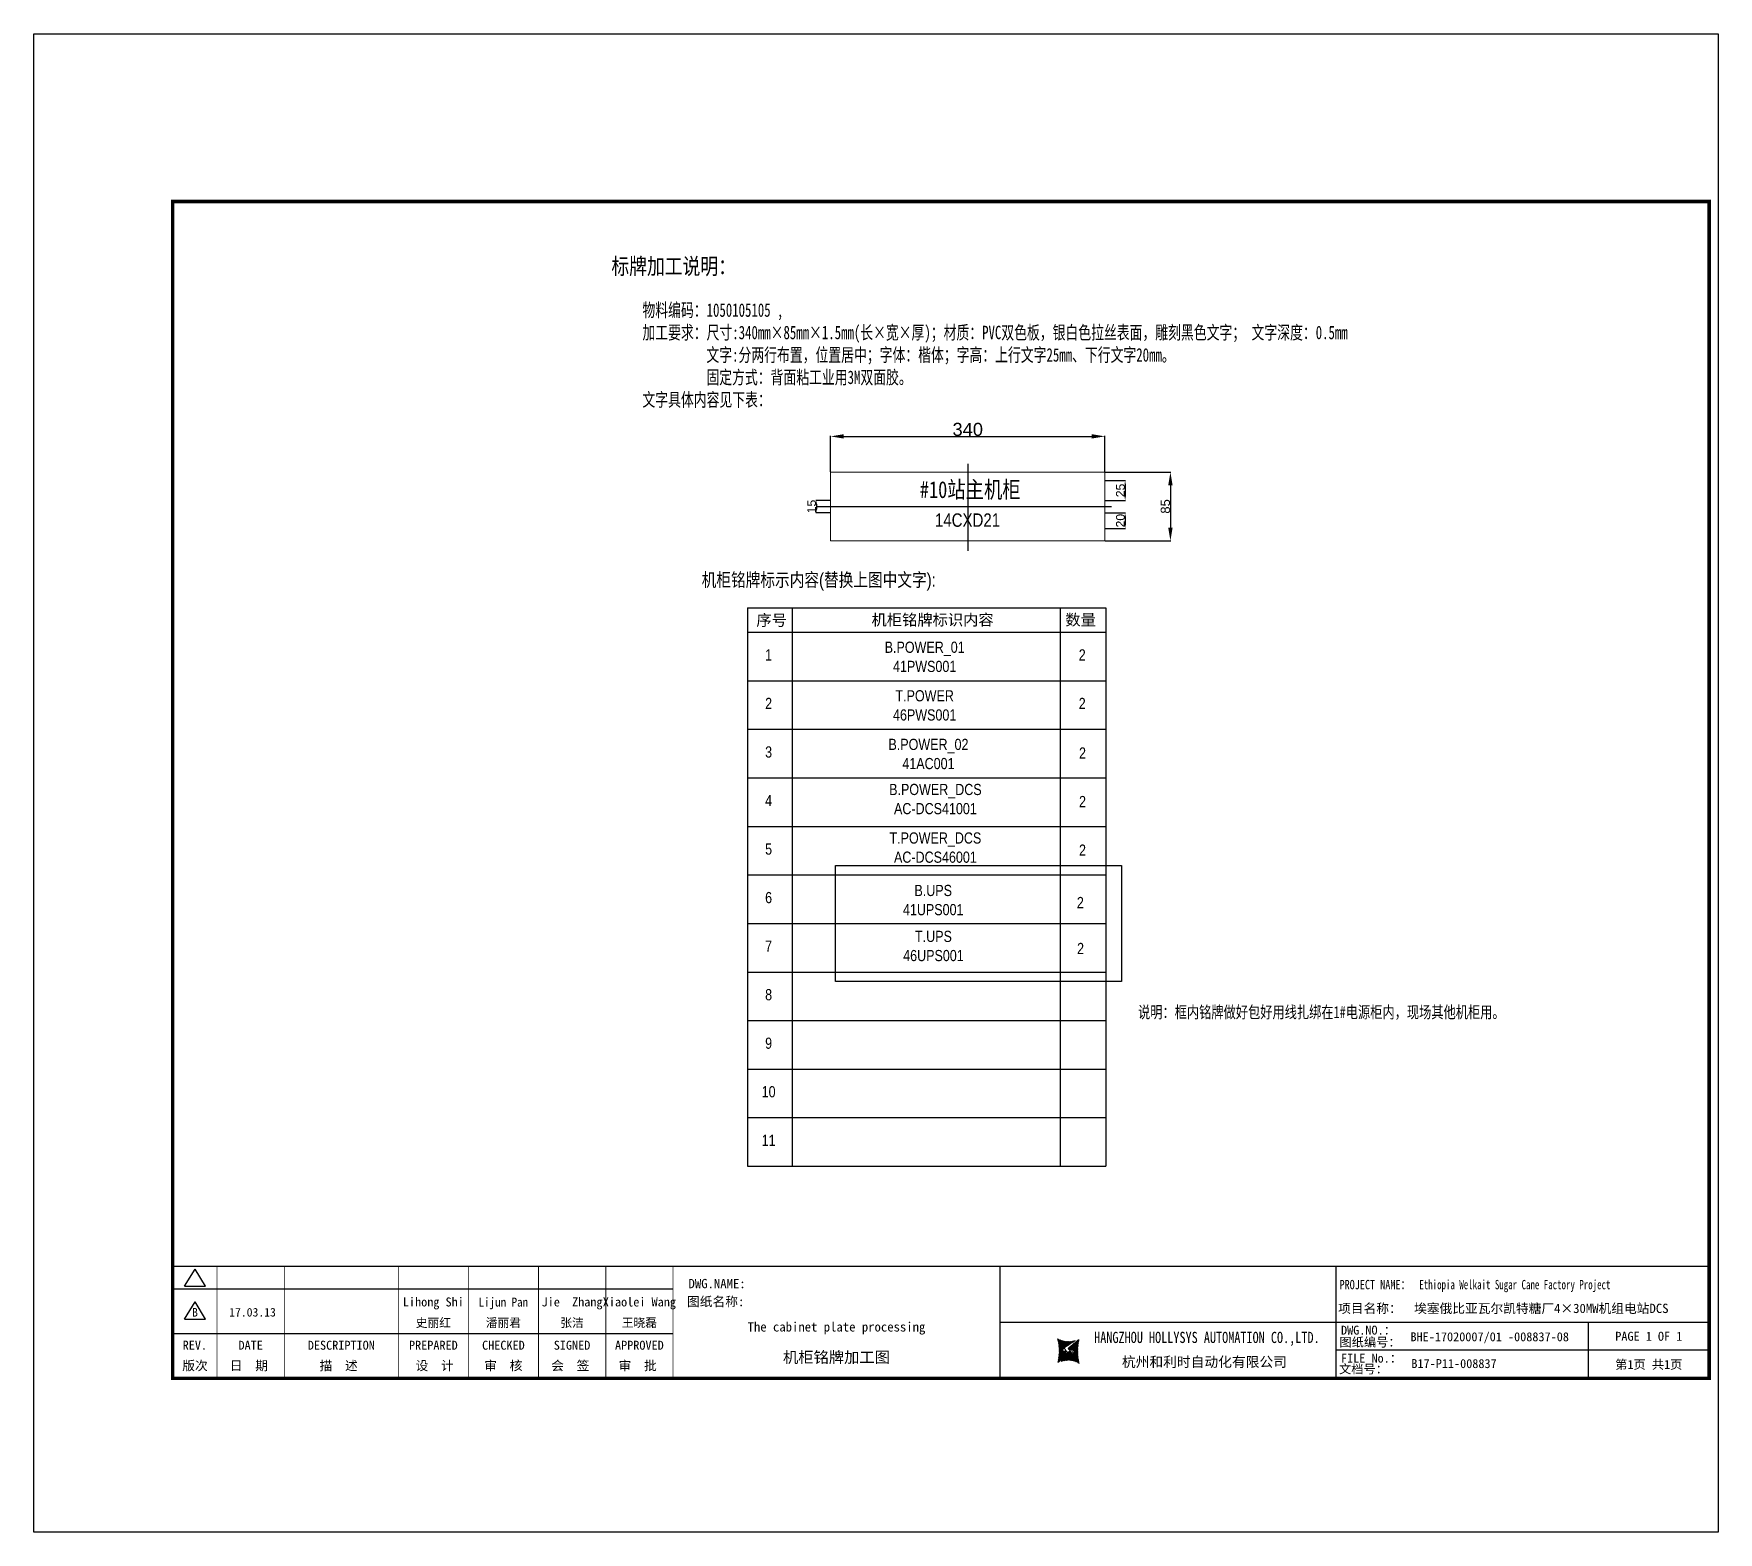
# Model space of a CAD drawing. Extents: x 79822 to 122366, y -56021 to -28815.
# Drawn here: x 106009 to 110521, y -33027 to -29014 of the extents above; entities that cross this region are included whole.
import ezdxf
from ezdxf.enums import TextEntityAlignment as Align
from ezdxf.lldxf.tags import DXFTag

# ---------------------------------------------------------------- set-up
doc = ezdxf.new("R2010")
doc.units = 0
doc.header["$LTSCALE"] = 100
doc.header["$MEASUREMENT"] = 0
for name, color, linetype in [('HLSTK', 7, 'Continuous'), ('t', 1, 'Continuous'), ('标准图框及表格', 7, 'Continuous')]:
    doc.layers.add(name, color=color, linetype=linetype)
doc.styles.add('HZ', font='arial.ttf', dxfattribs={"width": 0.7})
doc.styles.add('HZTXT1', font='', dxfattribs={"width": 0.8})
doc.styles.get("Standard").update_dxf_attribs({"font": ''})
doc.styles.add('楷体', font='', dxfattribs={"width": 0.8})
doc.styles.get('HZTXT1').set_extended_font_data('SimSun')
doc.styles.get('Standard').set_extended_font_data('SimSun')
doc.styles.get('楷体').set_extended_font_data('KaiTi')
tags = doc.linetypes.add('CENTER', pattern=[2, 1.25, -0.25, 0.25, -0.25]).pattern_tags.tags
tags[10:11] = [DXFTag(74, 4), DXFTag(75, 0), DXFTag(340, '0'), DXFTag(46, 1.0), DXFTag(50, 0.0), DXFTag(44, 0.0), DXFTag(45, 0.0)]
tags[8:9] = [DXFTag(74, 4), DXFTag(75, 0), DXFTag(340, '0'), DXFTag(46, 1.0), DXFTag(50, 0.0), DXFTag(44, 0.0), DXFTag(45, 0.0)]
tags[6:7] = [DXFTag(74, 4), DXFTag(75, 0), DXFTag(340, '0'), DXFTag(46, 1.0), DXFTag(50, 0.0), DXFTag(44, 0.0), DXFTag(45, 0.0)]
tags[4:5] = [DXFTag(74, 4), DXFTag(75, 0), DXFTag(340, '0'), DXFTag(46, 1.0), DXFTag(50, 0.0), DXFTag(44, 0.0), DXFTag(45, 0.0)]
tags = doc.linetypes.add('HIDDEN', pattern=[0.375, 0.25, -0.125]).pattern_tags.tags
tags[6:7] = [DXFTag(74, 4), DXFTag(75, 0), DXFTag(340, '0'), DXFTag(46, 1.0), DXFTag(50, 0.0), DXFTag(44, 0.0), DXFTag(45, 0.0)]
tags[4:5] = [DXFTag(74, 4), DXFTag(75, 0), DXFTag(340, '0'), DXFTag(46, 1.0), DXFTag(50, 0.0), DXFTag(44, 0.0), DXFTag(45, 0.0)]
doc.dimstyles.new('ISO-25', dxfattribs={"dimtxt": 35, "dimasz": 35, "dimexe": 1.25, "dimexo": 0.625, "dimtad": 1, "dimtoh": 1, "dimdec": 0, "dimtxsty": 'Standard', "dimcen": 2.5, "dimadec": 0, "dimazin": 0, "dimtfac": 1, "dimtdec": 0, "dimtmove": 0, "dimatfit": 3, "dimfxl": 0, "dimarcsym": 0})
pattern_1 = [(45, (0, 0), (-0.736262898216564, 0.7362628982165641), [])]

# ---------------------------------------------------------------- blocks, each defined once
blk = doc.blocks.new('*D146')
at = {"color": 0, "lineweight": -2}
for p, q in [((108878.6785481567, -30210.23220543156), (108933.6416015839, -30210.23220543156)), ((108932.3916015839, -30220.23220543156), (108932.3916015839, -30253.51621714226)), ((108878.6785481567, -30263.51621714226), (108933.6416015839, -30263.51621714226))]:
    blk.add_line(p, q, dxfattribs=at)
at = {"color": 0}
for points in [[(108934.0582682505, -30220.23220543156), (108930.7249349172, -30220.23220543156), (108932.3916015839, -30210.23220543156)], [(108930.7249349172, -30253.51621714226), (108934.0582682505, -30253.51621714226), (108932.3916015839, -30263.51621714226)]]:
    blk.add_solid(points, dxfattribs=at)
at = {"layer": 'Defpoints', "color": 0}
for p in [(108878.0535481567, -30210.23220543156), (108878.0535481567, -30263.51621714226), (108932.3916015839, -30263.51621714226)]:
    blk.add_point(p, dxfattribs=at)
at = {"color": 0, "lineweight": 20, "insert": (108919.8531723035, -30236.87421128683), "char_height": 35, "attachment_point": 5, "rotation": 90}
blk.add_mtext('{\\fArial|b0|i0|c0|p34;\\H0.66667x;\\W1;25}', dxfattribs=at)
blk = doc.blocks.new('*D147')
at = {"color": 0, "lineweight": -2}
for p, q in [((108143.6535481568, -30187.32508043057), (108143.6535481568, -30090.8713068066)), ((108178.6535481568, -30092.1213068066), (108843.0535481567, -30092.1213068066)), ((108878.0535481567, -30187.32508043057), (108878.0535481567, -30090.8713068066))]:
    blk.add_line(p, q, dxfattribs=at)
at = {"color": 0}
for points in [[(108178.6535481568, -30086.28797347327), (108178.6535481568, -30097.95464013993), (108143.6535481568, -30092.1213068066)], [(108843.0535481567, -30097.95464013993), (108843.0535481567, -30086.28797347327), (108878.0535481567, -30092.1213068066)]]:
    blk.add_solid(points, dxfattribs=at)
at = {"layer": 'Defpoints', "color": 0}
for p in [(108878.0535481567, -30092.1213068066), (108143.6535481568, -30187.95008043057), (108878.0535481567, -30187.95008043057)]:
    blk.add_point(p, dxfattribs=at)
at = {"color": 0, "lineweight": 20, "insert": (108510.8535481568, -30073.61431499214), "char_height": 35, "attachment_point": 5}
blk.add_mtext('{\\fArial|b0|i0|c0|p34;340}', dxfattribs=at)
blk = doc.blocks.new('*D148')
at = {"color": 0, "lineweight": -2}
for p, q in [((108878.6785481567, -30187.95008043057), (109054.9145404024, -30187.95008043057)), ((109053.6645404024, -30222.95008043057), (109053.6645404024, -30336.55008043058)), ((108878.6785481567, -30371.55008043058), (109054.9145404024, -30371.55008043058))]:
    blk.add_line(p, q, dxfattribs=at)
at = {"color": 0}
for points in [[(109059.4978737357, -30222.95008043057), (109047.8312070691, -30222.95008043057), (109053.6645404024, -30187.95008043057)], [(109047.8312070691, -30336.55008043058), (109059.4978737357, -30336.55008043058), (109053.6645404024, -30371.55008043058)]]:
    blk.add_solid(points, dxfattribs=at)
at = {"layer": 'Defpoints', "color": 0}
for p in [(108878.0535481567, -30187.95008043057), (108878.0535481567, -30371.55008043058), (109053.6645404024, -30371.55008043058)]:
    blk.add_point(p, dxfattribs=at)
at = {"color": 0, "lineweight": 20, "insert": (109040.2752157094, -30279.75008043057), "char_height": 25, "attachment_point": 5, "rotation": 90}
blk.add_mtext('{\\fArial|b0|i0|c0|p34;85}', dxfattribs=at)
blk = doc.blocks.new('*D149')
at = {"color": 0, "lineweight": -2}
for p, q in [((108878.6785481567, -30296.63220543155), (108933.6416015839, -30296.63220543155)), ((108932.3916015839, -30306.63220543155), (108932.3916015839, -30329.11621714226)), ((108878.6785481567, -30339.11621714226), (108933.6416015839, -30339.11621714226))]:
    blk.add_line(p, q, dxfattribs=at)
at = {"color": 0}
for points in [[(108934.0582682505, -30306.63220543155), (108930.7249349172, -30306.63220543155), (108932.3916015839, -30296.63220543155)], [(108930.7249349172, -30329.11621714226), (108934.0582682505, -30329.11621714226), (108932.3916015839, -30339.11621714226)]]:
    blk.add_solid(points, dxfattribs=at)
at = {"layer": 'Defpoints', "color": 0}
for p in [(108878.0535481567, -30296.63220543155), (108878.0535481567, -30339.11621714226), (108932.3916015839, -30339.11621714226)]:
    blk.add_point(p, dxfattribs=at)
at = {"color": 0, "lineweight": 20, "insert": (108919.8531723035, -30317.87421128683), "char_height": 35, "attachment_point": 5, "rotation": 90}
blk.add_mtext('{\\fArial|b0|i0|c0|p34;\\H0.66667x;\\W1;20}', dxfattribs=at)
blk = doc.blocks.new('*D150')
at = {"color": 0, "lineweight": -2}
for p, q in [((108143.6535481568, -30263.51621714226), (108104.068578955, -30263.51621714226)), ((108105.318578955, -30273.51621714226), (108105.318578955, -30286.63220543155)), ((108143.6535481568, -30296.63220543155), (108104.068578955, -30296.63220543155))]:
    blk.add_line(p, q, dxfattribs=at)
at = {"color": 0}
for points in [[(108106.9852456217, -30273.51621714226), (108103.6519122883, -30273.51621714226), (108105.318578955, -30263.51621714226)], [(108103.6519122883, -30286.63220543155), (108106.9852456217, -30286.63220543155), (108105.318578955, -30296.63220543155)]]:
    blk.add_solid(points, dxfattribs=at)
at = {"layer": 'Defpoints', "color": 0}
for p in [(108144.2785481568, -30263.51621714226), (108105.318578955, -30296.63220543155), (108144.2785481568, -30296.63220543155)]:
    blk.add_point(p, dxfattribs=at)
at = {"color": 0, "lineweight": 20, "insert": (108092.7801496747, -30280.07421128685), "char_height": 35, "attachment_point": 5, "rotation": 90}
blk.add_mtext('{\\fArial|b0|i0|c0|p34;\\H0.66667x;\\W1;15}', dxfattribs=at)
blk = doc.blocks.new('图框')
at = {"layer": '标准图框及表格'}
h = blk.add_hatch(dxfattribs=at)
h.set_pattern_fill('ANSI31', color=5, scale=8.329863809039892, style=0)
h.set_pattern_definition(pattern_1)
edge = h.paths.add_edge_path()
edge.add_arc((2399.257256036391, -2998.153851416566), 55.18534773488954, 238.1092081981581, 291.6531626184834)
edge.add_line((2419.619937407027, -3049.445018414634), (2388.525499730735, -3070.242821799802))
edge.add_arc((2238.907377712399, -3078.328790578547), 135.3602868968974, 346.3915348661821, 374.2500326978034)
edge.add_line((2370.467593623529, -3110.177132109857), (2397.50623789792, -3087.85242802291))
edge.add_line((2391.339199201146, -3080.281448750429), (2396.143986595598, -3080.898839897796))
edge.add_spline(control_points=[(2397.470018868538, -3087.887634953957), (2398.35948137939, -3087.023080631327), (2399.970992452319, -3085.456697735681), (2399.869182150054, -3081.252294174519), (2397.426500162081, -3081.012803431273), (2396.121921064187, -3080.884897048199)], knot_values=[0, 0, 0, 0, 6.844331067525468, 12.40042740766005, 18.76924275352248, 18.76924275352248, 18.76924275352248, 18.76924275352248], weights=[1, 1, 1, 1, 1, 1], degree=3, periodic=0)
edge.add_spline(control_points=[(2388.515363058686, -3070.265433304907), (2387.789374929038, -3070.86905758363), (2386.478198365832, -3071.959237952229), (2385.544096281083, -3073.38263759949), (2385.127199159644, -3074.017912079413)], knot_values=[0, 0, 0, 0, 5.253673658024614, 9.488438564008057, 9.488438564008057, 9.488438564008057, 9.488438564008057], weights=[1, 1, 1, 1, 1], degree=3, periodic=0)
edge.add_spline(control_points=[(2386.272665588534, -3072.281716856574), (2385.721471206634, -3072.905523096015), (2384.632427465753, -3074.386714445929), (2384.912828655535, -3077.72895088909), (2387.858851342782, -3079.895552619193), (2390.185443934519, -3080.145534927004), (2391.314573401905, -3080.266855002868)], knot_values=[10.66597461496156, 10.66597461496156, 10.66597461496156, 10.66597461496156, 18.97770399508879, 28.89455822145742, 41.119553648298, 52.64692538081317, 52.64692538081317, 52.64692538081317, 52.64692538081317], weights=[1, 1, 1, 1, 1, 1, 1], degree=3, periodic=0)
h = blk.add_hatch(dxfattribs=at)
h.set_pattern_fill('ANSI31', color=3, scale=8.329863809039892, style=0)
h.set_pattern_definition(pattern_1)
edge = h.paths.add_edge_path()
edge.add_line((2402.469732125144, -3075.776359090531), (2407.706041465404, -3076.440586092609))
edge.add_spline(control_points=[(2401.044493204623, -3068.769946203269), (2400.155030693568, -3069.634500525768), (2398.543519620813, -3071.200883421574), (2398.645329922932, -3075.40528698259), (2401.088011911052, -3075.644777725895), (2402.392591008975, -3075.772684108895)], knot_values=[0, 0, 0, 0, 6.844331067526932, 12.40042740766158, 18.76924275352342, 18.76924275352342, 18.76924275352342, 18.76924275352342], weights=[1, 1, 1, 1, 1, 1], degree=3, periodic=0)
edge.add_line((2428.046918449632, -3046.480449047325), (2401.008274175249, -3068.805153134272))
edge.add_spline(control_points=[(2412.625169549749, -3083.918607966574), (2413.015644598316, -3083.422785431954), (2413.86377905187, -3082.052674005965), (2413.601683417044, -3078.928630268005), (2410.655660730175, -3076.762028538062), (2408.329068138031, -3076.512046230251), (2407.199938671052, -3076.390726154226)], knot_values=[12.65408913243743, 12.65408913243743, 12.65408913243743, 12.65408913243743, 18.97770399508879, 28.89455822145742, 41.119553648298, 52.64692538081317, 52.64692538081317, 52.64692538081317, 52.64692538081317], weights=[1, 1, 1, 1, 1, 1, 1], degree=3, periodic=0)
edge.add_line((2411.626283690712, -3084.975693399283), (2412.781242849298, -3083.732051979769))
edge.add_line((2410.021343801694, -3086.399138189481), (2411.626283690712, -3084.975693399414))
edge.add_line((2378.894574665755, -3107.212562742519), (2409.989012342048, -3086.414759357351))
edge.add_arc((2399.257256036391, -3158.503729740543), 55.18534773488965, 58.10920819815809, 111.6531626184834)
edge.add_arc((2559.607134360383, -3078.328790578547), 135.360286896897, 166.3915348661823, 194.2500326978024)
at = {"color": 7}
for p, q in [((2215.642035047145, -2851.581424744189), (2215.642035047145, -3151.581424744189)), ((3115.642035047145, -2851.581424744189), (3115.642035047145, -3151.581424744189)), ((0, -2911.581424744189), (1340.158172602998, -2911.581424744189)), ((2215.642035047145, -3001.581424744189), (3115.642035047145, -3001.581424744189)), ((3115.642035047145, -3001.581424744189), (4115.642035047145, -3001.581424744189)), ((3791.785572043125, -3001.581424744189), (3791.785572043125, -3151.581424744189)), ((0, -3031.581424744189), (1340.158172602998, -3031.581424744189)), ((4115.642035047145, -3076.581424744189), (3115.642035047145, -3076.581424744189))]:
    blk.add_line(p, q, dxfattribs=at)
at = {"color": 7, "const_width": 3}
blk.add_lwpolyline([(4115.642035047145, -2851.581424744189), (0, -2851.581424744189)], dxfattribs=at)
at = {"layer": 't', "color": 7}
for p, q in [((31.94938321653171, -2904.992613363662), (59.89920926059131, -2859.122325316828)), ((87.8490353046218, -2904.992613363662), (59.89920926059131, -2859.122325316828)), ((31.94938321653171, -2904.992613363662), (87.8490353046218, -2904.992613363662)), ((31.94938321653171, -2992.977239491032), (59.89920926059131, -2947.106951444141)), ((87.8490353046218, -2992.977239491032), (59.89920926059131, -2947.106951444141)), ((31.94938321653171, -2992.977239491032), (87.8490353046218, -2992.977239491032))]:
    blk.add_line(p, q, dxfattribs=at)
at = {"layer": 't', "color": 7, "const_width": 9.61519705431492}
blk.add_lwpolyline([(4115.642035047145, -3151.581424744189), (4115.642035047145, 0), (0, 0), (0, -3151.581424744189)], close=True, dxfattribs=at)
at = {"layer": 't', "color": 7, "const_width": 2.40379926357873}
for points in [[(118.7653193609731, -2852.783324375967), (118.7653193609731, -3151.581424744189)], [(299.0502641293569, -2852.783324375967), (299.0502641293569, -3151.581424744189)], [(604.3883150879992, -2852.783324375967), (604.3883150879992, -3156.41304604568)], [(791.9882990770857, -2852.783324375967), (791.9882990770857, -3156.41304604568)], [(979.588283066143, -2852.783324375967), (979.588283066143, -3156.41304604568)], [(1159.873227834585, -2852.783324375967), (1159.873227834585, -3156.41304604568)], [(1340.158172602998, -2852.783324375967), (1340.158172602998, -3156.41304604568)]]:
    blk.add_lwpolyline(points, dxfattribs=at)
at = {"color": 7, "linetype": 'CENTER'}
for s, height, p in [('图纸编号：', 24, (3125.2212882557, -3066.664538382978)), ('杭州和利时自动化有限公司', 27, (2542.549152440595, -3121.114498389041)), ('文档号：', 24, (3124.032392707933, -3138.728717091954))]:
    blk.add_text(s, height=height, dxfattribs=at).set_placement(p)
at = {"color": 7, "flags": 8}
for tag, p, height in [('DWG.NAME:', (1381.636459220965, -2910.37952511241), 25), ('PROJECTNAME：', (3339.10867075545, -2913.108539231762), 25), ('PROJECTNAME:', (3125.480185663539, -2912.807924402037), 24), ('DWG.NO.:', (3128.186172261583, -3030.402470643486), 24), ('图纸编号', (3315.362718925957, -3052.404678158069), 24), ('FILENO.:', (3128.672545599984, -3106.104124450346), 24), ('文档号', (3317.726365529132, -3124.132485953713), 24)]:
    blk.add_attdef(tag, p, '', height=height, dxfattribs=at)
for tag, p in [('图纸名称:', (1377.81237181677, -2965.923337057193)), ('项目名称：', (3121.562334825969, -2984.305160940257)), ('项目名称：', (3325.036680579346, -2984.305160940257))]:
    blk.add_attdef(tag, text='', height=25, dxfattribs=at).set_placement(p, align=Align.BOTTOM_LEFT)
for tag, height, p in [('A', 23, (59.89920926059131, -2974.881554149018)), ('设计时间', 23, (213.8658221408186, -2974.881554149018)), ('RENLIU', 24, (698.1883070825425, -2950.380597809435)), ('SHUFENWANG', 24, (885.7882910716289, -2950.380597809435)), ('FANGHOU', 24, (1069.730755450379, -2950.380597809435)), ('DANDANLI', 24, (1250.015700218792, -2950.380597809435)), ('刘仁', 23, (698.1883070825425, -3002.188376027443)), ('王姝芬', 23, (885.7882910716289, -3002.188376027443)), ('侯方', 23, (1069.730755450379, -3002.188376027443)), ('李丹丹', 23, (1250.015700218792, -3002.188376027443)), ('#10STATIONONTROLCABINETCOVER', 30, (1777.900103825072, -3017.182374560078)), ('REV.', 24, (59.38265968048654, -3063.048954873535)), ('DATE', 24, (208.907791745165, -3063.048954873535)), ('DESCRIPTION', 24, (451.7192896086781, -3063.048954873535)), ('PREPARED', 24, (698.1883070825425, -3063.048954873535)), ('CHECKED', 24, (885.7882910716144, -3063.048954873535)), ('SIGNED', 24, (1069.730755450364, -3063.048954873535)), ('APPROVED', 24, (1250.015700218792, -3063.048954873535)), ('PAGEXOFX', 24, (3953.713803545135, -3039.081424744189)), ('图纸名称', 30, (1777.900103825072, -3094.695064044037)), ('第几页共几页', 24, (3953.713803545135, -3114.081424744189))]:
    blk.add_attdef(tag, text='', height=height, dxfattribs=at).set_placement(p, align=Align.MIDDLE)
at = {"color": 7, "width": 0.8, "flags": 8}
blk.add_attdef('HANGZHOUHOLLYSYSAUTOMATIONCO.,LTD.', text='', height=24, dxfattribs=at).set_placement((2770.082304289484, -3045.714803244191), align=Align.MIDDLE)
at = {"layer": 't', "color": 7}
for s, p in [('版次', (59.89920926059131, -3117.600441270843)), ('日  期', (204.1999693705875, -3117.600441270843)), ('描  述', (444.4895954714448, -3117.600441270843)), ('设  计', (701.4970341851513, -3117.600441270843)), ('审  核', (885.5947788425256, -3117.600441270843)), ('会  签', (1065.022933075787, -3117.600441270843)), ('审  批', (1245.3078778442, -3117.600441270843))]:
    blk.add_text(s, height=25, dxfattribs=at).set_placement(p, align=Align.MIDDLE_CENTER)
at = {"layer": '标准图框及表格', "color": 5, "style": 'HZ'}
for s, p in [('pgqh', (2373.884875617339, -3059.677228196226)), ('hollilas', (2374.051901626051, -3085.968484618272))]:
    blk.add_text(s, height=5.205656721233694, dxfattribs=at).set_placement(p)
at = {"layer": '标准图框及表格', "color": 3, "style": 'HZ'}
for s, height, p in [('auto', 8.676094535389492, (2400.907127263781, -3074.200036411981)), ('hollysys', 4.338047267694746, (2402.5381050141, -3099.731461394062))]:
    blk.add_text(s, height=height, dxfattribs=at).set_placement(p)

msp = doc.modelspace()

# ---------------------------------------------------------------- linework, layer by layer
at = {"color": 1, "linetype": 'CENTER'}
for p, q in [((108510.8535481567, -30165.54798537417), (108510.8535481567, -30398.85743898945)), ((108105.1152878562, -30279.75008043056), (108896.1703151164, -30279.75008043056))]:
    msp.add_line(p, q, dxfattribs=at)
for p, q in [((107920.5678782811, -30551.69634656422), (108880.5678782811, -30551.69634656422)), ((107920.5678782811, -30551.69634656422), (107920.5678782811, -32046.58231202792)), ((108040.5678782811, -30551.69634656422), (108040.5678782811, -32046.58231202792)), ((108758.8010618632, -30551.69634656422), (108758.8010618632, -32046.58231202792)), ((108880.5678782811, -30551.69634656422), (108880.5678782811, -32046.58231202792)), ((107920.5678782811, -30616.6913885409), (108880.5678782811, -30616.6913885409)), ((107920.5678782811, -30746.68147249427), (108880.5678782811, -30746.68147249427)), ((107920.5678782811, -30876.67155644763), (108880.5678782811, -30876.67155644763)), ((107920.5678782811, -31006.661640401), (108880.5678782811, -31006.661640401)), ((107920.5678782811, -31136.65172435436), (108880.5678782811, -31136.65172435436)), ((107920.5678782811, -31266.64180830773), (108880.5678782811, -31266.64180830773)), ((107920.5678782811, -31396.6318922611), (108880.5678782811, -31396.6318922611)), ((107920.5678782811, -31526.62197621446), (108880.5678782811, -31526.62197621446)), ((107920.5678782811, -31656.61206016783), (108880.5678782811, -31656.61206016783)), ((107920.5678782811, -31786.60214412119), (108880.5678782811, -31786.60214412119)), ((107920.5678782811, -31916.59222807456), (108880.5678782811, -31916.59222807456)), ((107920.5678782811, -32046.58231202792), (108880.5678782811, -32046.58231202792))]:
    msp.add_line(p, q)
at = {"color": 1}
for points in [[(106008.9824751801, -29013.68187090813), (110521.1982702463, -29013.68187090813), (110521.1982702463, -33027.20571708688), (106008.9824751801, -33027.20571708688)], [(108156.8231071293, -31241.24761833352), (108922.887481274, -31241.24761833352), (108922.887481274, -31552.07913515839), (108156.8231071293, -31552.07913515839)]]:
    msp.add_lwpolyline(points, close=True, dxfattribs=at)
at = {"lineweight": 20}
msp.add_lwpolyline([(108143.6535481568, -30187.95008043057), (108878.0535481567, -30187.95008043057), (108878.0535481567, -30371.55008043058), (108143.6535481568, -30371.55008043058)], close=True, dxfattribs=at)

# ---------------------------------------------------------------- block references
at = {"color": 1}
ref = msp.add_blockref('图框', (106381.2709385757, -29463.16386447908), dxfattribs=at)
ref.add_attrib('第几页共几页', '第1页 共1页', dxfattribs={"color": 7, "height": 24, "flags": 8}).set_placement((110334.9847421209, -32577.24528922327), align=Align.MIDDLE)
ref.add_attrib('图纸编号', 'BHE-17020007/01 -008837-08', (109696.6336575017, -32515.56854263715), dxfattribs={"color": 7, "height": 24, "flags": 8})
ref.add_attrib('文档号', 'B17-P11-008837', (109698.9973041049, -32587.29635043279), dxfattribs={"color": 7, "height": 24, "flags": 8})
ref.add_attrib('图纸名称', '机柜铭牌加工图', dxfattribs={"color": 7, "height": 30, "flags": 8}).set_placement((108159.1710424008, -32557.85892852311), align=Align.MIDDLE)
ref.add_attrib('刘仁', '史丽红', dxfattribs={"color": 7, "height": 23, "flags": 8}).set_placement((107079.4592456583, -32465.35224050652), align=Align.MIDDLE)
ref.add_attrib('王姝芬', '潘丽君', dxfattribs={"color": 7, "height": 23, "flags": 8}).set_placement((107267.0592296474, -32465.35224050652), align=Align.MIDDLE)
ref.add_attrib('侯方', '张洁', dxfattribs={"color": 7, "height": 23, "flags": 8}).set_placement((107451.0016940261, -32465.35224050652), align=Align.MIDDLE)
ref.add_attrib('李丹丹', '王晓磊', dxfattribs={"color": 7, "height": 23, "flags": 8}).set_placement((107631.2866387945, -32465.35224050652), align=Align.MIDDLE)
ref.add_attrib('设计时间', '17.03.13', dxfattribs={"color": 7, "height": 23, "flags": 8}).set_placement((106595.1367607166, -32438.04541862809), align=Align.MIDDLE)
ref.add_attrib('A', 'B', dxfattribs={"color": 7, "height": 23, "flags": 8}).set_placement((106441.1701478363, -32438.04541862809), align=Align.MIDDLE)
ref.add_attrib('REV.', 'REV.', dxfattribs={"color": 7, "height": 24, "flags": 8}).set_placement((106440.6535982562, -32526.21281935261), align=Align.MIDDLE)
ref.add_attrib('DATE', 'DATE', dxfattribs={"color": 7, "height": 24, "flags": 8}).set_placement((106590.1787303209, -32526.21281935261), align=Align.MIDDLE)
ref.add_attrib('DESCRIBE', 'DESCRIPTION', dxfattribs={"color": 7, "height": 24, "flags": 8}).set_placement((106832.9902281844, -32526.21281935261), align=Align.MIDDLE)
ref.add_attrib('PREPARE', 'PREPARED', dxfattribs={"color": 7, "height": 24, "flags": 8}).set_placement((107079.4592456583, -32526.21281935261), align=Align.MIDDLE)
ref.add_attrib('VERIFY', 'CHECKED', dxfattribs={"color": 7, "height": 24, "flags": 8}).set_placement((107267.0592296474, -32526.21281935261), align=Align.MIDDLE)
ref.add_attrib('SIGN', 'SIGNED', dxfattribs={"color": 7, "height": 24, "flags": 8}).set_placement((107451.0016940261, -32526.21281935261), align=Align.MIDDLE)
ref.add_attrib('APPROVER', 'APPROVED', dxfattribs={"color": 7, "height": 24, "flags": 8}).set_placement((107631.2866387945, -32526.21281935261), align=Align.MIDDLE)
ref.add_attrib('RENLIU', 'Lihong Shi', dxfattribs={"color": 7, "height": 24, "flags": 8}).set_placement((107079.4592456583, -32413.54446228852), align=Align.MIDDLE)
ref.add_attrib('SHUFENWANG', 'Lijun Pan', dxfattribs={"color": 7, "height": 24, "width": 0.9, "flags": 8}).set_placement((107267.0592296474, -32413.54446228852), align=Align.MIDDLE)
ref.add_attrib('FANGHOU', 'Jie  Zhang', dxfattribs={"color": 7, "height": 24, "flags": 8}).set_placement((107451.0016940261, -32413.54446228852), align=Align.MIDDLE)
ref.add_attrib('DANDANLI', 'Xiaolei Wang', dxfattribs={"color": 7, "height": 24, "flags": 8}).set_placement((107631.2866387945, -32413.54446228852), align=Align.MIDDLE)
ref.add_attrib('DWG.NAME:', 'DWG.NAME:', (107762.9073977967, -32373.54338959149), dxfattribs={"color": 7, "height": 25, "flags": 8})
ref.add_attrib('#10STATIONONTROLCABINETCOVER', 'The cabinet plate processing', dxfattribs={"color": 7, "height": 25, "flags": 8}).set_placement((108159.1710424008, -32480.34623903915), align=Align.MIDDLE)
ref.add_attrib('图纸名称:', '图纸名称:', dxfattribs={"color": 7, "height": 25, "flags": 8}).set_placement((107759.0833103925, -32429.08720153627), align=Align.BOTTOM_LEFT)
ref.add_attrib('HANGZHOUHOLLYSYSAUTOMATIONCO.,LTD', 'HANGZHOU HOLLYSYS AUTOMATION CO.,LTD.', dxfattribs={"color": 7, "height": 30, "width": 0.8, "flags": 8}).set_placement((109151.3532428652, -32508.87866772327), align=Align.MIDDLE)
ref.add_attrib('PROJECTNAME：', 'PROJECT NAME：', (109506.6573608059, -32376.27240371084), dxfattribs={"color": 7, "height": 25, "width": 0.8, "flags": 8})
ref.add_attrib('项目名称：', '项目名称：', dxfattribs={"color": 7, "height": 25, "flags": 8}).set_placement((109502.8332734017, -32447.46902541934), align=Align.BOTTOM_LEFT)
ref.add_attrib('PROJECTNAME：', 'Ethiopia Welkait Sugar Cane Factory Project', (109720.3796093312, -32376.27240371084), dxfattribs={"color": 7, "height": 25, "width": 0.7, "flags": 8})
ref.add_attrib('项目名称：', '埃塞俄比亚瓦尔凯特糖厂4×30MW机组电站DCS', dxfattribs={"color": 7, "height": 25, "flags": 8}).set_placement((109706.307619155, -32447.46902541934), align=Align.BOTTOM_LEFT)
ref.add_attrib('PAGEXOFX', 'PAGE 1 OF 1', dxfattribs={"color": 7, "height": 24, "flags": 8}).set_placement((110334.9847421209, -32502.24528922326), align=Align.MIDDLE)
ref.add_attrib('DWG.NO.：', 'DWG.NO.：', (109510.6459871957, -32497.7524107786), dxfattribs={"color": 7, "height": 24, "flags": 8})
ref.add_attrib('FILENO.：', 'FILE No.：', (109510.6459871957, -32572.7524107786), dxfattribs={"color": 7, "height": 24, "flags": 8})

# ---------------------------------------------------------------- texts
at = {"color": 3, "linetype": 'HIDDEN', "style": 'HZTXT1', "width": 0.75}
msp.add_text('说明：框内铭牌做好包好用线扎绑在1#电源柜内，现场其他机柜用。', height=32, dxfattribs=at).set_placement((108966.9073452918, -31650.07130124675, 1632066600960))
for s, insert, char_height, width, attachment_point, style in [('{\\fSimSun|b0|i0|c134|p34;\\H0.85714x;物料编码：1050105105 , \\P加工要求：尺寸:340mm×85mm×1.5mm(长×宽×厚)；材质：PVC双色板，银白色拉丝表面，雕刻黑色文字； 文字深度：0.5mm\\P          文字:分两行布置，位置居中；字体：楷体；字高：上行文字25mm、下行文字20mm。\\P          固定方式：背面粘工业用3M双面胶。\\P文字具体内容见下表：}', (107639.5213849116, -29735.81515800778), 42, 2315.610043856585, 1, 'HZ'), ('#10站主机柜', (108517.519653374, -30237.14664671762), 45, 548.3219274242718, 5, '楷体'), ('\\pxqc;{\\fArial|b0|i0|c0|p34;14CXD21}', (108510.2132869085, -30316.62820565878), 36, 548.3219274242718, 5, '楷体')]:
    msp.add_mtext(s, dxfattribs=dict(insert=insert, char_height=char_height, width=width, attachment_point=attachment_point, style=style))
at = {"layer": 'HLSTK', "color": 7, "style": 'HZ', "width": 0.8}
for s, height, p in [('标牌加工说明：', 43.67109251136717, (107556.3108800625, -29658.20013397775)), ('机柜铭牌标示内容(替换上图中文字):', 36, (107798.1895031023, -30494.34164786214))]:
    msp.add_text(s, height=height, dxfattribs=at).set_placement(p)
at = {"layer": 'HLSTK', "color": 7}
for s, p in [('序号', (107944.6180315541, -30599.26126412771)), ('机柜铭牌标识内容', (108252.9994597485, -30598.3602299765)), ('数量', (108772.2469210818, -30598.3602299765))]:
    msp.add_text(s, height=30, dxfattribs=at).set_placement(p)
at = {"layer": 'HLSTK', "color": 7, "style": 'HZ', "width": 0.8}
for s, p in [('1', (107977.4651264255, -30692.38495685274)), ('B.POWER_01', (108395.4226735835, -30671.85615809802)), ('2', (108817.4651264255, -30692.38495685274)), ('41PWS001', (108395.4226735835, -30723.19593410431)), ('T.POWER', (108395.4226735835, -30801.84624205138)), ('2', (107977.4651264255, -30822.3750408061)), ('2', (108817.4651264255, -30822.3750408061)), ('46PWS001', (108395.4226735835, -30853.18601805768)), ('B.POWER_02', (108405.5886921557, -30932.04372477919)), ('3', (107977.4651264255, -30952.36512475947)), ('41AC001', (108405.5886921557, -30983.38350078548)), ('2', (108818.230589972, -30955.17970314404)), ('B.POWER_DCS', (108424.2032369402, -31052.73312585821)), ('4', (107977.4651264255, -31082.35520871283)), ('AC-DCS41001', (108424.2032369402, -31104.07290186451)), ('2', (108818.230589972, -31085.1697870974)), ('T.POWER_DCS', (108424.2032369402, -31182.72320981158)), ('5', (107977.4651264255, -31212.3452926662)), ('AC-DCS46001', (108424.2032369402, -31234.06298581787)), ('2', (108818.230589972, -31215.15987105077)), ('6', (107977.4651264255, -31342.33537668837)), ('B.UPS', (108418.3584553591, -31323.22566343748)), ('41UPS001', (108418.3584553591, -31374.56543944377)), ('2', (108812.385808391, -31355.66232467667)), ('7', (107977.4651264255, -31472.32546064173)), ('T.UPS', (108419.005816142, -31446.24276873682)), ('2', (108813.0331691738, -31478.67942997601)), ('46UPS001', (108419.005816142, -31497.58254474311)), ('8', (107977.4651264255, -31602.3155445951)), ('9', (107977.4651264255, -31732.30562854846)), ('10', (107977.4651264255, -31862.29571250183)), ('11', (107977.4651264255, -31992.28579645519))]:
    msp.add_text(s, height=30, dxfattribs=at).set_placement(p, align=Align.CENTER)

# ---------------------------------------------------------------- dimensions: what is measured, and where the dimension line sits
at = {"color": 1, "lineweight": 20}
dim = msp.add_linear_dim(base=(108878.0535481567, -30092.1213068066), p1=(108143.6535481568, -30187.95008043057), p2=(108878.0535481567, -30187.95008043057), text='{\\fArial|b0|i0|c0|p34;340}', dimstyle='ISO-25', dxfattribs=at)
dim.commit()
dim.dimension.update_dxf_attribs({"geometry": '*D147', "text_midpoint": (108510.8535481568, -30073.61431499214)})
dim = msp.add_linear_dim(base=(109053.6645404024, -30371.55008043058), p1=(108878.0535481567, -30187.95008043057), p2=(108878.0535481567, -30371.55008043058), angle=90, text='{\\fArial|b0|i0|c0|p34;85}', dimstyle='ISO-25', override={"dimtxt": 25}, dxfattribs=at)
dim.commit()
dim.dimension.update_dxf_attribs({"geometry": '*D148', "text_midpoint": (109040.2752157094, -30279.75008043057)})
for base, p1, p2, text, picture, middle in [((108932.3916015839, -30263.51621714226), (108878.0535481567, -30210.23220543156), (108878.0535481567, -30263.51621714226), '{\\fArial|b0|i0|c0|p34;\\H0.66667x;\\W1;25}', '*D146', (108932.3916015839, -30236.87421128683)), ((108105.318578955, -30296.63220543155), (108144.2785481568, -30263.51621714226), (108144.2785481568, -30296.63220543155), '{\\fArial|b0|i0|c0|p34;\\H0.66667x;\\W1;15}', '*D150', (108105.318578955, -30280.07421128685)), ((108932.3916015839, -30339.11621714226), (108878.0535481567, -30296.63220543155), (108878.0535481567, -30339.11621714226), '{\\fArial|b0|i0|c0|p34;\\H0.66667x;\\W1;20}', '*D149', (108932.3916015839, -30317.87421128683))]:
    dim = msp.add_linear_dim(base=base, p1=p1, p2=p2, angle=90, text=text, dimstyle='ISO-25', override={"dimasz": 10}, dxfattribs=at)
    dim.commit()
    dim.dimension.update_dxf_attribs({"geometry": picture, "text_midpoint": middle, "dimtype": 160})

doc.saveas('drawing.dxf')
